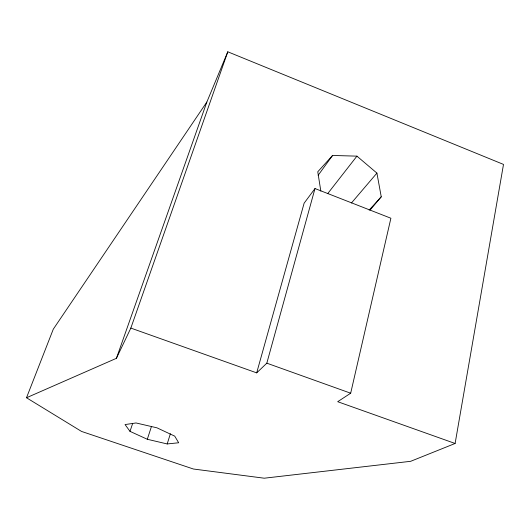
<?xml version="1.0" encoding="UTF-8"?>
<svg xmlns="http://www.w3.org/2000/svg" width="530" height="530" viewBox="0 0 530 530"><rect width="100%" height="100%" fill="white"/><g stroke="black" fill="none" stroke-linecap="round" stroke-linejoin="round"><path stroke-width="0.79" d="M455.111 443.477L503.5 164.413L227.794 51.794L206.846 102.038L116.414 358.32L26.5 397.758L81.54 431.433L193.397 469.01L264.238 478.206L410.671 461.305L455.111 443.477L337.696 401.7L350.681 393.207L390.895 218.234L314.992 188.548L304.127 203.175L256.686 372.868L130.837 328.083L116.414 358.32M256.686 372.868L266.822 363.176L314.992 188.548M167.189 443.948L178.676 442.769L174.728 436.137L156.926 427.809L136.044 422.966L125.053 424.563L130.009 431.36L147.314 439.277L167.189 443.948L170.382 433.759M147.314 439.277L151.394 426.676M130.009 431.36L132.626 423.523M130.837 328.083L227.794 51.794M26.5 397.758L53.298 329.163L206.846 102.038M318.132 175.304L332.575 155.462L356.935 156.145L376.916 173.105L381.242 196.796L370.192 209.933M327.739 193.569L356.935 156.145M351.436 202.997L376.916 173.105M332.575 155.462L317.768 171.78L320.835 191.125M369.138 210.112L381.242 196.796M266.822 363.176L350.681 393.207"/></g></svg>
